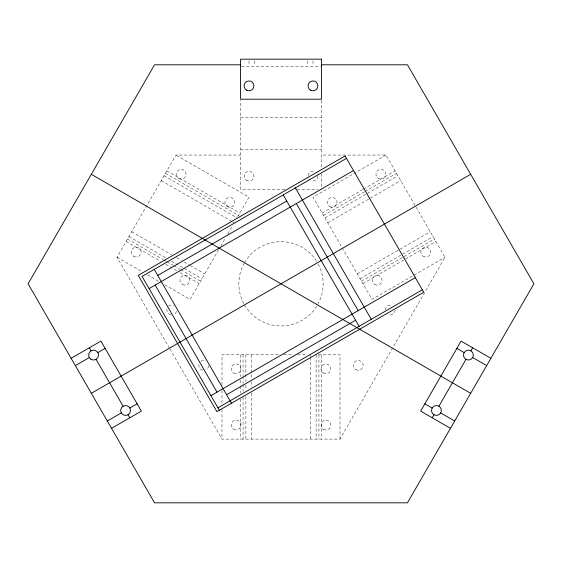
<?xml version="1.0" encoding="UTF-8"?>
<svg xmlns="http://www.w3.org/2000/svg" width="562" height="562" viewBox="0 0 562 562"><rect width="100%" height="100%" fill="white"/><g stroke="black" fill="none" stroke-linecap="round" stroke-linejoin="round"><path stroke-width="0.42" stroke-dasharray="2.81 2.11" d="M169.492 348.187L117.001 257.263L176.011 155.056L240.585 155.056M218.639 249.809L190.005 299.413L164.146 284.484M220.81 246.058L225.587 237.789M227.758 234.031L232.092 226.514M237.775 216.672L249.015 197.206L176.011 155.056M169.935 348.946L221.99 439.112L340.01 439.112L444.999 257.263L385.989 155.056L321.415 155.056M385.989 155.056L312.985 197.206L371.995 299.413L444.999 257.263M322.117 213.026L362.757 189.556M363.516 189.12L395.121 170.876M323.522 215.457L364.162 191.993M364.921 191.558L396.526 173.307M324.927 217.887L397.931 175.737M327.737 222.756L400.741 180.606M357.242 273.863L430.246 231.713M360.052 278.731L433.056 236.581M361.457 281.162L434.461 239.012M362.862 283.592L435.866 241.442M241.456 66.752L320.544 66.752M240.585 117.247L321.415 117.247M240.585 149.436L321.415 149.436M284.913 189.478L240.585 189.478L240.585 100.254M297.08 189.478L317.937 189.478M278.394 354.812L221.99 354.812L221.99 385.23M283.606 354.812L292.282 354.812M297.488 354.812L307.035 354.812M166.879 170.876L239.883 213.026M165.474 173.307L238.478 215.457M164.069 175.737L237.073 217.887M161.259 180.606L232.008 221.456M232.759 221.885L234.263 222.756M131.754 231.713L171.298 254.544M176.623 257.614L181.182 260.248M184.224 262.004L189.549 265.081M190.307 265.517L204.758 273.863M128.944 236.581L165.446 257.656M171.529 261.168L201.948 278.731M127.539 239.012L163.282 259.644M164.041 260.087L166.324 261.4M167.083 261.843L173.166 265.355M173.925 265.791L180.009 269.303M180.767 269.746L200.543 281.162M126.134 241.442L160.353 261.204M165.678 264.273L177.086 270.863M180.128 272.619L199.138 283.592M117.001 257.263L142.095 271.755M147.42 274.825L158.828 281.414M340.01 439.112L340.01 354.812L316.125 354.812L316.125 439.112M321.745 354.812L321.745 439.112M321.415 100.254L321.415 168.825M321.415 173.806L321.415 189.478M318.935 354.812L318.935 439.112M312.985 60.78L312.985 64.792M310.505 354.812L310.505 356.554M310.505 357.418L310.505 439.112M307.365 60.78L307.365 64.792M254.635 60.78L254.635 64.792M251.495 354.812L251.495 378.275M251.495 381.753L251.495 386.965M251.495 393.049L251.495 439.112M249.015 60.78L249.015 64.792M245.875 354.812L245.875 381.753M245.875 385.23L245.875 389.578M245.875 396.526L245.875 439.112M243.065 354.812L243.065 375.669M243.065 376.54L243.065 383.495M243.065 384.359L243.065 391.314M243.065 397.397L243.065 439.112M240.255 354.812L240.255 376.54M240.255 380.017L240.255 385.23M240.255 386.101L240.255 393.049M240.255 399.132L240.255 439.112M221.99 390.442L221.99 404.352M221.99 409.565L221.99 439.112M318.218 264.021A42.15 42.15 0 0 1 301.436 320.677A42.15 42.15 0 0 1 244.498 304.885M243.782 303.599A42.15 42.15 0 0 1 244.133 263.374M244.498 262.735A42.15 42.15 0 0 1 317.502 262.735M208.635 365.778A4.918 4.918 0 0 1 205.818 369.81M202.882 370.189A4.918 4.918 0 0 1 199.285 363.27M200.915 361.324A4.918 4.918 0 0 1 205.818 360.895M176.503 311.222A4.918 4.918 0 0 1 173.433 314.572M170.897 314.79A4.918 4.918 0 0 1 167.132 308.271M168.593 306.185A4.918 4.918 0 0 1 173.433 305.328M173.834 305.496A4.918 4.918 0 0 1 174.213 305.693M317.902 176.131A4.918 4.918 0 0 1 310.905 180.585M309.219 179.292A4.918 4.918 0 0 1 308.728 178.59M308.088 175.702A4.918 4.918 0 0 1 315.444 171.874M317.242 173.672A4.918 4.918 0 0 1 317.439 174.051M395.163 309.95A4.918 4.918 0 0 1 388.567 314.572M385.328 309.95A4.918 4.918 0 0 1 392.325 305.496M323.136 372.894A4.918 4.918 0 0 0 330.856 369.29A4.918 4.918 0 0 0 323.881 364.408A4.918 4.918 0 0 0 323.136 372.894M323.501 429.319A4.918 4.918 0 0 0 330.877 425.062A4.918 4.918 0 0 0 323.501 420.805A4.918 4.918 0 0 0 323.501 429.319M422.989 256.146A4.918 4.918 0 0 0 430.71 252.549A4.918 4.918 0 0 0 423.727 247.666A4.918 4.918 0 0 0 422.989 256.146M374.678 284.477A4.918 4.918 0 0 0 382.055 280.22A4.918 4.918 0 0 0 374.678 275.963A4.918 4.918 0 0 0 374.678 284.477M133.735 256.377A4.918 4.918 0 0 0 141.111 252.12A4.918 4.918 0 0 0 133.735 247.863A4.918 4.918 0 0 0 133.735 256.377M182.404 284.477A4.918 4.918 0 0 0 189.78 280.22A4.918 4.918 0 0 0 182.404 275.963A4.918 4.918 0 0 0 182.404 284.477M226.999 206.373A4.918 4.918 0 0 0 234.719 202.777A4.918 4.918 0 0 0 227.743 197.887A4.918 4.918 0 0 0 226.999 206.373M178.695 178.505A4.918 4.918 0 0 0 186.071 174.248A4.918 4.918 0 0 0 178.695 169.991A4.918 4.918 0 0 0 178.695 178.505M329.36 206.373A4.918 4.918 0 0 0 337.074 202.777A4.918 4.918 0 0 0 330.098 197.887A4.918 4.918 0 0 0 329.36 206.373M378.388 178.505A4.918 4.918 0 0 0 385.764 174.248A4.918 4.918 0 0 0 378.388 169.991A4.918 4.918 0 0 0 378.388 178.505M233.581 373.119A4.918 4.918 0 0 0 240.958 368.862A4.918 4.918 0 0 0 233.581 364.605A4.918 4.918 0 0 0 233.581 373.119M233.581 429.319A4.918 4.918 0 0 0 240.958 425.062A4.918 4.918 0 0 0 233.581 420.805A4.918 4.918 0 0 0 233.581 429.319M246.191 180.156A4.918 4.918 0 0 0 253.912 176.559A4.918 4.918 0 0 0 246.936 171.67A4.918 4.918 0 0 0 246.191 180.156M355.802 369.606A4.918 4.918 0 0 0 363.178 365.349A4.918 4.918 0 0 0 355.802 361.092A4.918 4.918 0 0 0 355.802 369.606"/><path stroke-width="0.84" d="M432.213 417.784L433.969 414.742M438.887 406.221L465.954 359.343A4.918 4.918 0 0 1 465.954 350.821A4.918 4.918 0 0 1 473.33 355.079A4.918 4.918 0 0 1 465.954 359.343M470.872 350.821L472.628 347.78M346.487 158.393L142.074 276.413L219.349 410.253M157.753 275.471L286.732 201.006M149.099 288.58L353.512 170.56M71.114 358.317L100.928 341.106L141.343 411.11L111.536 428.321M75.329 365.616L89.323 357.537M97.844 352.62L105.143 348.405M91.325 393.316L470.675 174.304M107.321 421.015L121.308 412.937M129.829 408.019L137.128 403.804M210.919 395.655L415.332 277.635M226.598 394.714L355.577 320.249M217.944 407.822L422.357 289.802M240.585 64.792L154.55 64.792L28.1 283.81L154.55 502.828L407.45 502.828L533.9 283.81L407.45 64.792L321.415 64.792M490.886 358.317L461.072 341.106L420.657 411.11L450.464 428.321M456.857 348.405L464.156 352.62M472.677 357.537L486.671 365.616M91.325 174.304L470.675 393.316M424.872 403.804L432.171 408.019M440.692 412.937L454.679 421.015M295.387 187.898L371.257 319.307M296.329 203.577L358.149 310.653M283.22 194.923L359.09 326.332M154.241 269.388L231.516 403.228M155.182 285.067L217.002 392.143M89.372 347.78L91.128 350.821M96.046 359.343L123.113 406.221A4.918 4.918 0 0 1 130.489 410.478A4.918 4.918 0 0 1 123.113 414.742A4.918 4.918 0 0 1 123.113 406.221M128.031 414.742L129.787 417.784M345.082 155.962L138.238 275.387L216.918 411.658L423.762 292.233L345.082 155.962M321.415 59.172L240.585 59.172L240.585 99.214L321.415 99.214L321.415 59.172M90.763 359.111A4.918 4.918 0 0 0 98.483 355.507A4.918 4.918 0 0 0 91.508 350.625A4.918 4.918 0 0 0 90.763 359.111M433.611 414.51A4.918 4.918 0 0 0 441.332 410.906A4.918 4.918 0 0 0 434.356 406.024A4.918 4.918 0 0 0 433.611 414.51M246.556 90.124A4.918 4.918 0 0 0 253.933 85.867A4.918 4.918 0 0 0 246.556 81.609A4.918 4.918 0 0 0 246.556 90.124M310.526 90.124A4.918 4.918 0 0 0 317.902 85.867A4.918 4.918 0 0 0 310.526 81.609A4.918 4.918 0 0 0 310.526 90.124"/></g></svg>
